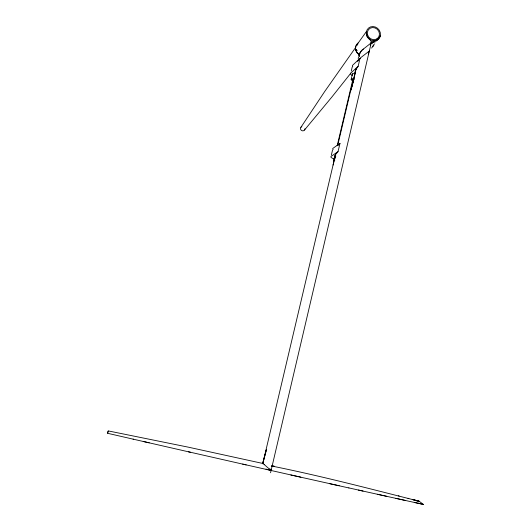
<?xml version="1.0" encoding="UTF-8"?>
<svg xmlns="http://www.w3.org/2000/svg" width="531" height="531" viewBox="0 0 531 531"><rect width="100%" height="100%" fill="white"/><g stroke="black" fill="none" stroke-linecap="round" stroke-linejoin="round"><path stroke-width="0.8" d="M359.002 55.297L359.129 56.565M352.796 66.767A4.879 1.971 12.9 0 1 352.677 65.227L360.045 58.271L358.153 66.269L355.425 70.344L355.544 72.501M354.131 78.017L355.325 70.776M359.022 55.171L359.938 52.788L361.843 50.372A41.219 17.191 11.4 0 1 362.68 49.615L363.396 49.051M108.244 430.913L188.047 447.109L262.812 463.457L266.389 449.83M354.15 78.07L355.996 68.99L351.011 89.985L353.998 78.82A2.934 1.135 12.9 0 0 351.23 79.212A2.934 1.135 12.9 0 0 352.77 80.812M270.564 472.769L371.242 42.845C371.859 39.493 366.702 38.584 366.602 35.146A7.925 7.248 44.9 0 1 366.503 31.422L355.617 46.582A7.56 6.949 44.7 0 0 355.704 50.146L357.137 52.921L359.387 55.078M262.812 463.457L335.526 154.607L338.028 151.64L339.986 143.35L332.99 148.308A4.965 1.5 13.1 0 0 333.196 149.516M333.083 165.028L335.453 154.933L335.778 156.273M331.357 155.065L332.552 150.021M351.27 71.021L352.192 67.125M351.164 79.391L352.445 73.975M333.82 159.997L334.948 155.218M337.205 145.667L352.903 79.199M335.034 156.632L335.798 153.419M358.199 58.596L358.505 57.282M337.762 145.142L350.38 91.77L353.998 78.82M370.28 45.553C370.014 39.586 375.815 42.015 378.59 38.936A7.925 7.248 44.8 0 0 380.289 35.783L379.539 36.758M262.911 463.828L262.633 463.463L266.396 449.75M107.614 433.177L108.211 431.066L107.541 433.269L133.653 439.276M368.262 53.996L369.33 51.022L360.941 57.501A47.047 19.123 11.3 0 0 358.737 59.737L357.635 61.523M337.756 145.733L339.986 143.35M416.696 501.025L418.474 500.945A45.002 15.585 -81.7 0 1 419.098 501.211L423.459 504.45L414.333 502.445M300.918 127.314L324.66 91.571L355.982 46.98M371.62 48.089L372.284 47.179M373.632 45.381L372.609 46.728L374.335 44.478M358.724 59.731L360.045 58.271M373.074 45.162L373.339 44.816M374.634 43.13L374.946 42.726M376.213 41.079L379.167 37.243M350.878 73.086L331.868 97.027L304.509 130.009M358.153 66.269L350.825 73.046A4.885 1.925 12.9 0 0 352.285 75.528M375.019 40.761L371.873 43.29L377.488 39.845M376.273 39.752L378.795 37.728M371.242 42.845L362.826 49.502A46.974 19.547 11.3 0 0 360.609 51.799L359.155 54.567L359.115 56.532M338.028 151.64L331.072 156.406A4.971 1.454 13.1 0 0 334.47 159.041M271.474 465.979C321.003 475.935 370.074 488.812 419.098 501.211L412.275 499.505L417.459 500.726M271.474 466.006L274.374 466.318L272.217 465.72M423.459 504.45L395.927 498.383M348.781 487.896L363.058 491.069M358.438 490.073L386.774 496.326M377.295 494.261L405.691 500.507M300.891 477.196L242.647 464.087M339.243 485.772L290.835 474.973M329.751 483.688L348.927 487.962M188.399 451.781L246.158 464.904M143.244 441.467L190.437 452.259M133.108 439.144L149.231 442.847M419.842 503.627L418.687 503.202A43.137 15.492 -79.5 0 1 418.488 503.103M408.04 498.284L408.804 498.483M398.343 495.828L399.159 496.04M266.018 469.112L271.089 470.532L271.062 469.756M264.252 464.579L271.089 470.532L269.881 468.734M262.633 463.463L262.752 463.424A47.657 1.102 44.6 0 1 264.285 464.612M359.899 53.777A6.053 5.569 44.7 0 1 359.401 53.492M356.573 49.615A6.053 5.569 44.7 0 0 356.985 50.764A5.808 5.337 44.6 0 1 356.586 49.682M357.423 44.962A6.053 5.569 44.7 0 1 357.781 44.531M359.52 54.607A7.036 6.472 44.7 0 1 358.06 42.991M335.346 158.178A1.327 0.385 13.1 0 1 334.371 157.588A1.327 0.385 13.1 0 1 335.373 157.415M352.816 74.692A2.934 1.155 12.9 0 1 352.903 73.49A2.934 1.155 12.9 0 1 355.571 73.464M353.075 80.174A1.308 0.504 12.9 0 1 352.843 79.597A1.308 0.504 12.9 0 1 353.898 79.477M334.756 160.667A1.327 0.385 13.1 0 1 333.78 160.077A1.327 0.385 13.1 0 1 334.782 159.911M357.476 44.889A5.808 5.337 44.6 0 1 357.642 44.684M359.806 53.724A5.808 5.337 44.7 0 1 359.308 53.432M304.907 128.748A2.25 2.131 42.9 0 1 303.022 130.838A2.25 2.131 42.9 0 1 300.592 129.126A2.25 2.131 42.9 0 1 301.86 126.597M367.498 34.555A6.345 5.808 44.9 0 0 377.627 38.345A6.345 5.808 44.9 0 0 375.065 27.937A6.345 5.808 44.9 0 0 367.498 34.555M366.536 34.714A7.381 6.744 44.9 0 0 378.311 39.108A7.381 6.744 44.9 0 0 375.337 27.015A7.381 6.744 44.9 0 0 366.536 34.714"/></g></svg>
